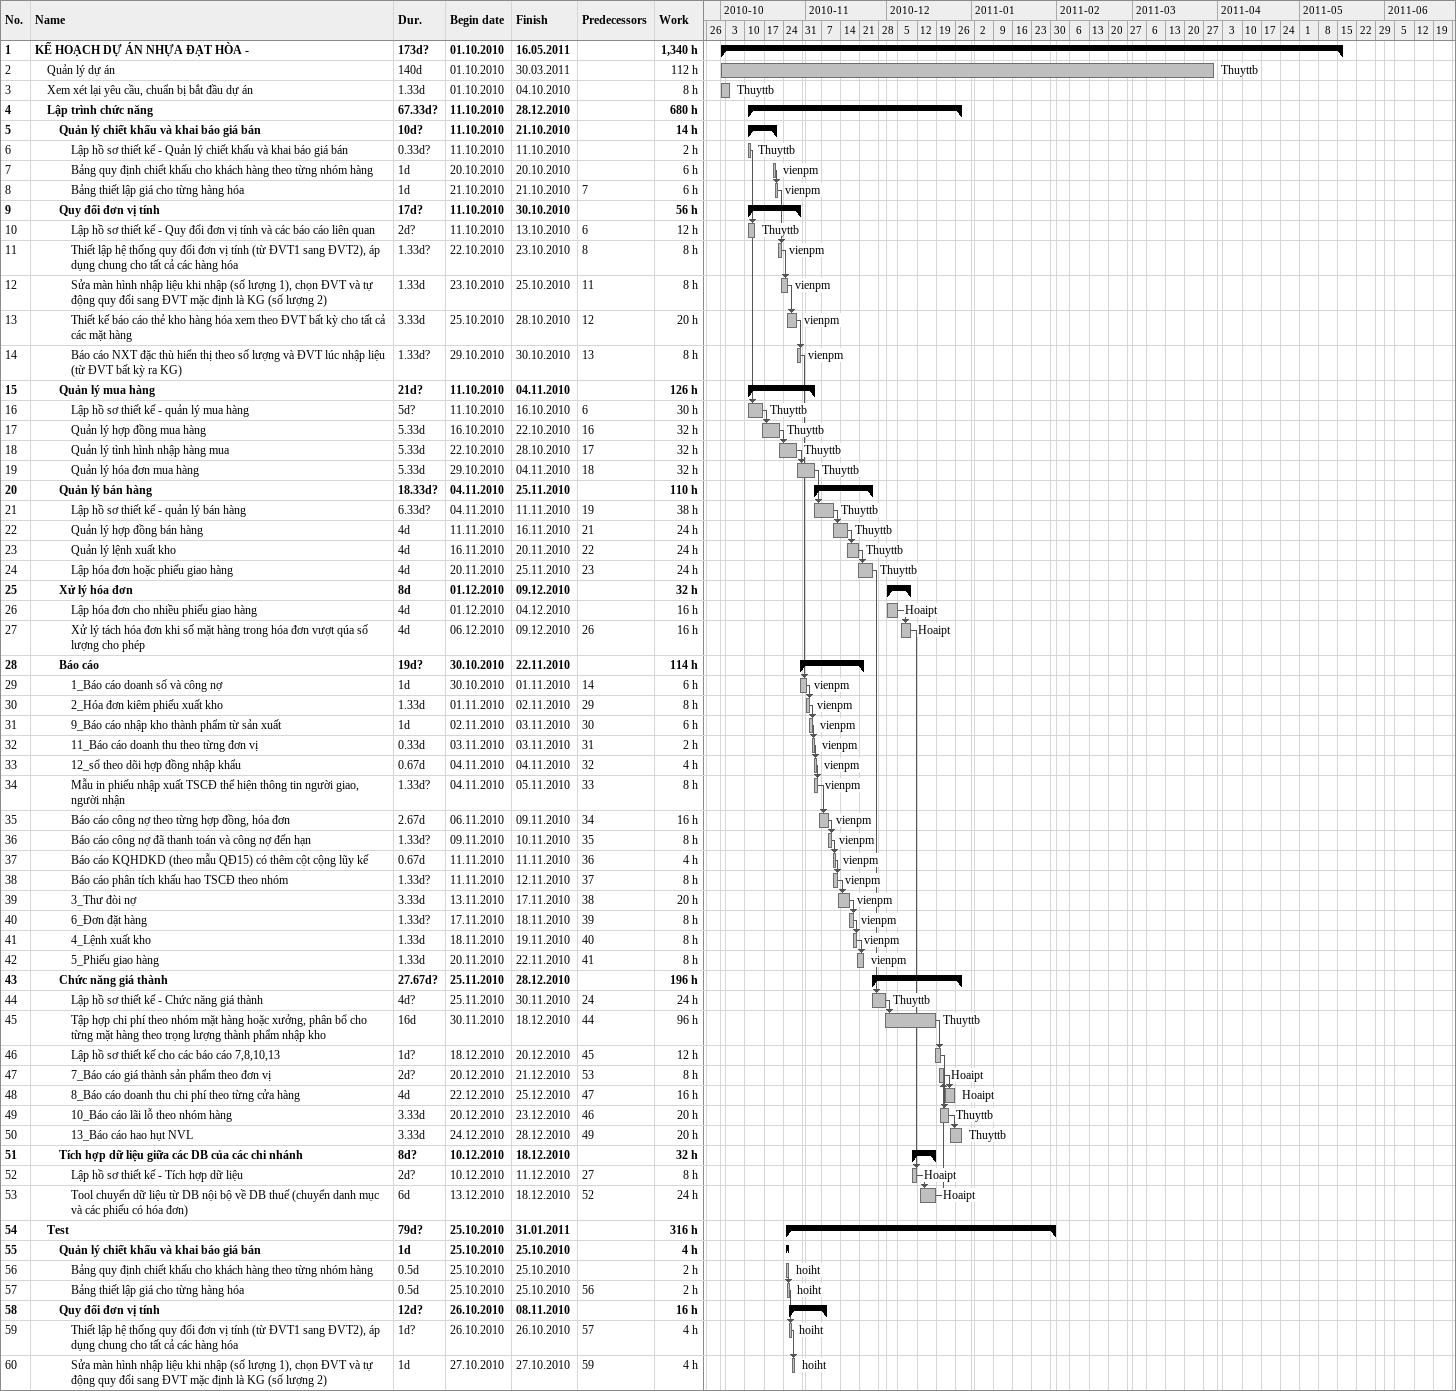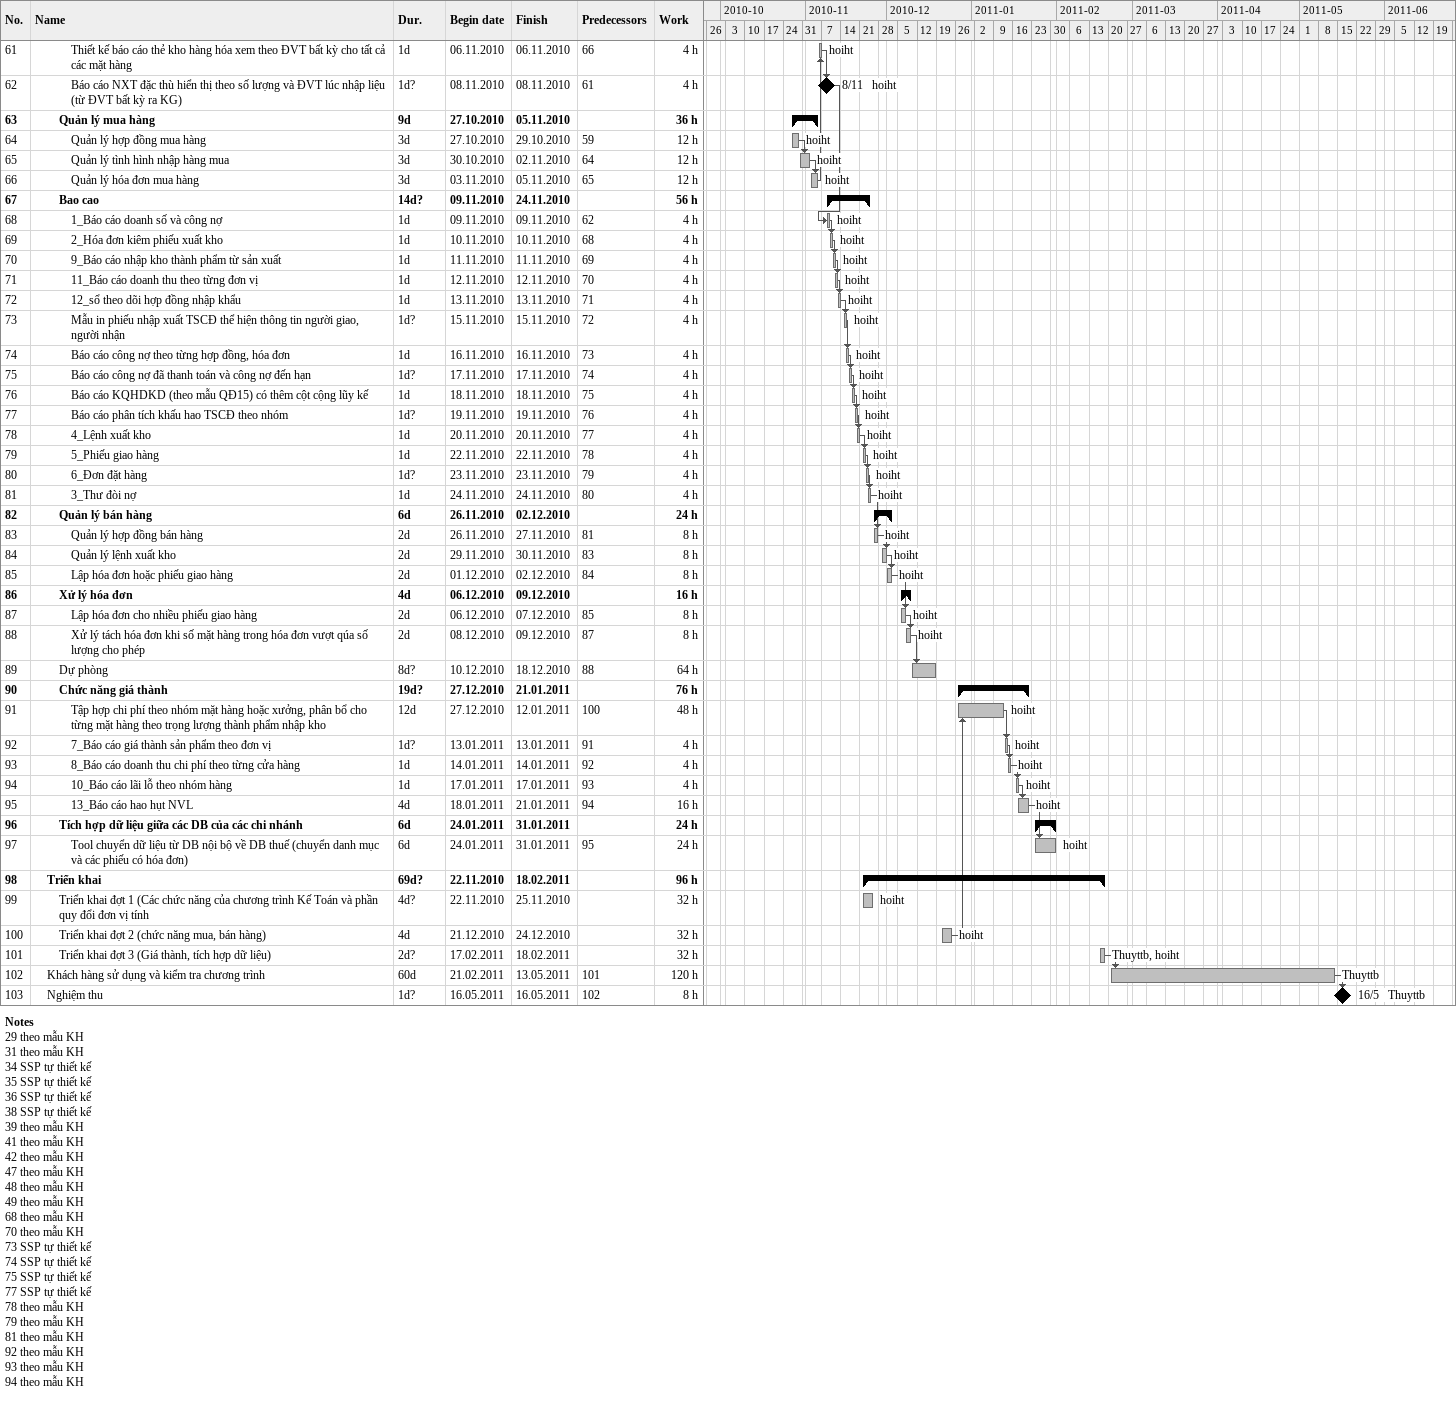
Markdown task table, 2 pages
| ID | Level | Task | Duration | Start | Finish | Predecessors | Resources | Work (h) |
|---|---|---|---|---|---|---|---|---|
| 1 | 1 | **KẾ HOẠCH DỰ ÁN NHỰA ĐẠT HÒA -** | 173d? | 2010-10-01 | 2011-05-16 |  |  | 1340 |
| 2 | 2 | Quản lý dự án | 140d | 2010-10-01 | 2011-03-30 |  | Thuyttb | 112 |
| 3 | 2 | Xem xét lại yêu cầu, chuẩn bị bắt đầu dự án | 1.33d | 2010-10-01 | 2010-10-04 |  | Thuyttb | 8 |
| 4 | 2 | **Lập trình chức năng** | 67.33d? | 2010-10-11 | 2010-12-28 |  |  | 680 |
| 5 | 3 | **Quản lý chiết khấu và khai báo giá bán** | 10d? | 2010-10-11 | 2010-10-21 |  |  | 14 |
| 6 | 4 | Lập hồ sơ thiết kế - Quản lý chiết khấu và khai báo giá bán | 0.33d? | 2010-10-11 | 2010-10-11 |  | Thuyttb | 2 |
| 7 | 4 | Bảng quy định chiết khấu cho khách hàng theo từng nhóm hàng | 1d | 2010-10-20 | 2010-10-20 |  | vienpm | 6 |
| 8 | 4 | Bảng thiết lập giá cho từng hàng hóa | 1d | 2010-10-21 | 2010-10-21 | 7 | vienpm | 6 |
| 9 | 3 | **Quy đổi đơn vị tính** | 17d? | 2010-10-11 | 2010-10-30 |  |  | 56 |
| 10 | 4 | Lập hồ sơ thiết kế - Quy đổi đơn vị tính và các báo cáo liên quan | 2d? | 2010-10-11 | 2010-10-13 | 6 | Thuyttb | 12 |
| 11 | 4 | Thiết lập hệ thống quy đổi đơn vị tính (từ ĐVT1 sang ĐVT2), áp dụng chung cho tất cả các hàng hóa | 1.33d? | 2010-10-22 | 2010-10-23 | 8 | vienpm | 8 |
| 12 | 4 | Sửa màn hình nhập liệu khi nhập (số lượng 1), chọn ĐVT và tự động quy đổi sang ĐVT mặc định là KG (số lượng 2) | 1.33d | 2010-10-23 | 2010-10-25 | 11 | vienpm | 8 |
| 13 | 4 | Thiết kế báo cáo thẻ kho hàng hóa xem theo ĐVT bất kỳ cho tất cả các mặt hàng | 3.33d | 2010-10-25 | 2010-10-28 | 12 | vienpm | 20 |
| 14 | 4 | Báo cáo NXT đặc thù hiển thị theo số lượng và ĐVT lúc nhập liệu (từ ĐVT bất kỳ ra KG) | 1.33d? | 2010-10-29 | 2010-10-30 | 13 | vienpm | 8 |
| 15 | 3 | **Quản lý mua hàng** | 21d? | 2010-10-11 | 2010-11-04 |  |  | 126 |
| 16 | 4 | Lập hồ sơ thiết kế - quản lý mua hàng | 5d? | 2010-10-11 | 2010-10-16 | 6 | Thuyttb | 30 |
| 17 | 4 | Quản lý hợp đồng mua hàng | 5.33d | 2010-10-16 | 2010-10-22 | 16 | Thuyttb | 32 |
| 18 | 4 | Quản lý tình hình nhập hàng mua | 5.33d | 2010-10-22 | 2010-10-28 | 17 | Thuyttb | 32 |
| 19 | 4 | Quản lý hóa đơn mua hàng | 5.33d | 2010-10-29 | 2010-11-04 | 18 | Thuyttb | 32 |
| 20 | 3 | **Quản lý bán hàng** | 18.33d? | 2010-11-04 | 2010-11-25 |  |  | 110 |
| 21 | 4 | Lập hồ sơ thiết kế - quản lý bán hàng | 6.33d? | 2010-11-04 | 2010-11-11 | 19 | Thuyttb | 38 |
| 22 | 4 | Quản lý hợp đồng bán hàng | 4d | 2010-11-11 | 2010-11-16 | 21 | Thuyttb | 24 |
| 23 | 4 | Quản lý lệnh xuất kho | 4d | 2010-11-16 | 2010-11-20 | 22 | Thuyttb | 24 |
| 24 | 4 | Lập hóa đơn hoặc phiếu giao hàng | 4d | 2010-11-20 | 2010-11-25 | 23 | Thuyttb | 24 |
| 25 | 3 | **Xử lý hóa đơn** | 8d | 2010-12-01 | 2010-12-09 |  |  | 32 |
| 26 | 4 | Lập hóa đơn cho nhiều phiếu giao hàng | 4d | 2010-12-01 | 2010-12-04 |  | Hoaipt | 16 |
| 27 | 4 | Xử lý tách hóa đơn khi số mặt hàng trong hóa đơn vượt qúa số lượng cho phép | 4d | 2010-12-06 | 2010-12-09 | 26 | Hoaipt | 16 |
| 28 | 3 | **Báo cáo** | 19d? | 2010-10-30 | 2010-11-22 |  |  | 114 |
| 29 | 4 | 1_Báo cáo doanh số và công nợ | 1d | 2010-10-30 | 2010-11-01 | 14 | vienpm | 6 |
| 30 | 4 | 2_Hóa đơn kiêm phiếu xuất kho | 1.33d | 2010-11-01 | 2010-11-02 | 29 | vienpm | 8 |
| 31 | 4 | 9_Báo cáo nhập kho thành phẩm từ sản xuất | 1d | 2010-11-02 | 2010-11-03 | 30 | vienpm | 6 |
| 32 | 4 | 11_Báo cáo doanh thu theo từng đơn vị | 0.33d | 2010-11-03 | 2010-11-03 | 31 | vienpm | 2 |
| 33 | 4 | 12_sổ theo dõi hợp đồng nhập khẩu | 0.67d | 2010-11-04 | 2010-11-04 | 32 | vienpm | 4 |
| 34 | 4 | Mẫu in phiếu nhập xuất TSCĐ thể hiện thông tin người giao, người nhận | 1.33d? | 2010-11-04 | 2010-11-05 | 33 | vienpm | 8 |
| 35 | 4 | Báo cáo công nợ theo từng hợp đồng, hóa đơn | 2.67d | 2010-11-06 | 2010-11-09 | 34 | vienpm | 16 |
| 36 | 4 | Báo cáo công nợ đã thanh toán và công nợ đến hạn | 1.33d? | 2010-11-09 | 2010-11-10 | 35 | vienpm | 8 |
| 37 | 4 | Báo cáo KQHDKD (theo mẫu QĐ15) có thêm cột cộng lũy kế | 0.67d | 2010-11-11 | 2010-11-11 | 36 | vienpm | 4 |
| 38 | 4 | Báo cáo phân tích khấu hao TSCĐ theo nhóm | 1.33d? | 2010-11-11 | 2010-11-12 | 37 | vienpm | 8 |
| 39 | 4 | 3_Thư đòi nợ | 3.33d | 2010-11-13 | 2010-11-17 | 38 | vienpm | 20 |
| 40 | 4 | 6_Đơn đặt hàng | 1.33d? | 2010-11-17 | 2010-11-18 | 39 | vienpm | 8 |
| 41 | 4 | 4_Lệnh xuất kho | 1.33d | 2010-11-18 | 2010-11-19 | 40 | vienpm | 8 |
| 42 | 4 | 5_Phiếu giao hàng | 1.33d | 2010-11-20 | 2010-11-22 | 41 | vienpm | 8 |
| 43 | 3 | **Chức năng giá thành** | 27.67d? | 2010-11-25 | 2010-12-28 |  |  | 196 |
| 44 | 4 | Lập hồ sơ thiết kế - Chức năng giá thành | 4d? | 2010-11-25 | 2010-11-30 | 24 | Thuyttb | 24 |
| 45 | 4 | Tập hợp chi phí theo nhóm mặt hàng hoặc xưởng, phân bổ cho từng mặt hàng theo trọng lượng thành phẩm nhập kho | 16d | 2010-11-30 | 2010-12-18 | 44 | Thuyttb | 96 |
| 46 | 4 | Lập hồ sơ thiết kế cho các báo cáo 7,8,10,13 | 1d? | 2010-12-18 | 2010-12-20 | 45 |  | 12 |
| 47 | 4 | 7_Báo cáo giá thành sản phẩm theo đơn vị | 2d? | 2010-12-20 | 2010-12-21 | 53 | Hoaipt | 8 |
| 48 | 4 | 8_Báo cáo doanh thu chi phí theo từng cửa hàng | 4d | 2010-12-22 | 2010-12-25 | 47 | Hoaipt | 16 |
| 49 | 4 | 10_Báo cáo lãi lỗ theo nhóm hàng | 3.33d | 2010-12-20 | 2010-12-23 | 46 | Thuyttb | 20 |
| 50 | 4 | 13_Báo cáo hao hụt NVL | 3.33d | 2010-12-24 | 2010-12-28 | 49 | Thuyttb | 20 |
| 51 | 3 | **Tích hợp dữ liệu giữa các DB của các chi nhánh** | 8d? | 2010-12-10 | 2010-12-18 |  |  | 32 |
| 52 | 4 | Lập hồ sơ thiết kế - Tích hợp dữ liệu | 2d? | 2010-12-10 | 2010-12-11 | 27 | Hoaipt | 8 |
| 53 | 4 | Tool chuyển dữ liệu từ DB nội bộ về DB thuế (chuyển danh mục và các phiếu có hóa đơn) | 6d | 2010-12-13 | 2010-12-18 | 52 | Hoaipt | 24 |
| 54 | 2 | **Test** | 79d? | 2010-10-25 | 2011-01-31 |  |  | 316 |
| 55 | 3 | **Quản lý chiết khấu và khai báo giá bán** | 1d | 2010-10-25 | 2010-10-25 |  |  | 4 |
| 56 | 4 | Bảng quy định chiết khấu cho khách hàng theo từng nhóm hàng | 0.5d | 2010-10-25 | 2010-10-25 |  | hoiht | 2 |
| 57 | 4 | Bảng thiết lập giá cho từng hàng hóa | 0.5d | 2010-10-25 | 2010-10-25 | 56 | hoiht | 2 |
| 58 | 3 | **Quy đổi đơn vị tính** | 12d? | 2010-10-26 | 2010-11-08 |  |  | 16 |
| 59 | 4 | Thiết lập hệ thống quy đổi đơn vị tính (từ ĐVT1 sang ĐVT2), áp dụng chung cho tất cả các hàng hóa | 1d? | 2010-10-26 | 2010-10-26 | 57 | hoiht | 4 |
| 60 | 4 | Sửa màn hình nhập liệu khi nhập (số lượng 1), chọn ĐVT và tự động quy đổi sang ĐVT mặc định là KG (số lượng 2) | 1d | 2010-10-27 | 2010-10-27 | 59 | hoiht | 4 |
| 61 | 4 | Thiết kế báo cáo thẻ kho hàng hóa xem theo ĐVT bất kỳ cho tất cả các mặt hàng | 1d | 2010-11-06 | 2010-11-06 | 66 | hoiht | 4 |
| 62 | 4 | Báo cáo NXT đặc thù hiển thị theo số lượng và ĐVT lúc nhập liệu (từ ĐVT bất kỳ ra KG) | 1d? | 2010-11-08 | 2010-11-08 | 61 | hoiht | 4 |
| 63 | 3 | **Quản lý mua hàng** | 9d | 2010-10-27 | 2010-11-05 |  |  | 36 |
| 64 | 4 | Quản lý hợp đồng mua hàng | 3d | 2010-10-27 | 2010-10-29 | 59 | hoiht | 12 |
| 65 | 4 | Quản lý tình hình nhập hàng mua | 3d | 2010-10-30 | 2010-11-02 | 64 | hoiht | 12 |
| 66 | 4 | Quản lý hóa đơn mua hàng | 3d | 2010-11-03 | 2010-11-05 | 65 | hoiht | 12 |
| 67 | 3 | **Bao cao** | 14d? | 2010-11-09 | 2010-11-24 |  |  | 56 |
| 68 | 4 | 1_Báo cáo doanh số và công nợ | 1d | 2010-11-09 | 2010-11-09 | 62 | hoiht | 4 |
| 69 | 4 | 2_Hóa đơn kiêm phiếu xuất kho | 1d | 2010-11-10 | 2010-11-10 | 68 | hoiht | 4 |
| 70 | 4 | 9_Báo cáo nhập kho thành phẩm từ sản xuất | 1d | 2010-11-11 | 2010-11-11 | 69 | hoiht | 4 |
| 71 | 4 | 11_Báo cáo doanh thu theo từng đơn vị | 1d | 2010-11-12 | 2010-11-12 | 70 | hoiht | 4 |
| 72 | 4 | 12_sổ theo dõi hợp đồng nhập khẩu | 1d | 2010-11-13 | 2010-11-13 | 71 | hoiht | 4 |
| 73 | 4 | Mẫu in phiếu nhập xuất TSCĐ thể hiện thông tin người giao, người nhận | 1d? | 2010-11-15 | 2010-11-15 | 72 | hoiht | 4 |
| 74 | 4 | Báo cáo công nợ theo từng hợp đồng, hóa đơn | 1d | 2010-11-16 | 2010-11-16 | 73 | hoiht | 4 |
| 75 | 4 | Báo cáo công nợ đã thanh toán và công nợ đến hạn | 1d? | 2010-11-17 | 2010-11-17 | 74 | hoiht | 4 |
| 76 | 4 | Báo cáo KQHDKD (theo mẫu QĐ15) có thêm cột cộng lũy kế | 1d | 2010-11-18 | 2010-11-18 | 75 | hoiht | 4 |
| 77 | 4 | Báo cáo phân tích khấu hao TSCĐ theo nhóm | 1d? | 2010-11-19 | 2010-11-19 | 76 | hoiht | 4 |
| 78 | 4 | 4_Lệnh xuất kho | 1d | 2010-11-20 | 2010-11-20 | 77 | hoiht | 4 |
| 79 | 4 | 5_Phiếu giao hàng | 1d | 2010-11-22 | 2010-11-22 | 78 | hoiht | 4 |
| 80 | 4 | 6_Đơn đặt hàng | 1d? | 2010-11-23 | 2010-11-23 | 79 | hoiht | 4 |
| 81 | 4 | 3_Thư đòi nợ | 1d | 2010-11-24 | 2010-11-24 | 80 | hoiht | 4 |
| 82 | 3 | **Quản lý bán hàng** | 6d | 2010-11-26 | 2010-12-02 |  |  | 24 |
| 83 | 4 | Quản lý hợp đồng bán hàng | 2d | 2010-11-26 | 2010-11-27 | 81 | hoiht | 8 |
| 84 | 4 | Quản lý lệnh xuất kho | 2d | 2010-11-29 | 2010-11-30 | 83 | hoiht | 8 |
| 85 | 4 | Lập hóa đơn hoặc phiếu giao hàng | 2d | 2010-12-01 | 2010-12-02 | 84 | hoiht | 8 |
| 86 | 3 | **Xử lý hóa đơn** | 4d | 2010-12-06 | 2010-12-09 |  |  | 16 |
| 87 | 4 | Lập hóa đơn cho nhiều phiếu giao hàng | 2d | 2010-12-06 | 2010-12-07 | 85 | hoiht | 8 |
| 88 | 4 | Xử lý tách hóa đơn khi số mặt hàng trong hóa đơn vượt qúa số lượng cho phép | 2d | 2010-12-08 | 2010-12-09 | 87 | hoiht | 8 |
| 89 | 3 | Dự phòng | 8d? | 2010-12-10 | 2010-12-18 | 88 |  | 64 |
| 90 | 3 | **Chức năng giá thành** | 19d? | 2010-12-27 | 2011-01-21 |  |  | 76 |
| 91 | 4 | Tập hợp chi phí theo nhóm mặt hàng hoặc xưởng, phân bổ cho từng mặt hàng theo trọng lượng thành phẩm nhập kho | 12d | 2010-12-27 | 2011-01-12 | 100 | hoiht | 48 |
| 92 | 4 | 7_Báo cáo giá thành sản phẩm theo đơn vị | 1d? | 2011-01-13 | 2011-01-13 | 91 | hoiht | 4 |
| 93 | 4 | 8_Báo cáo doanh thu chi phí theo từng cửa hàng | 1d | 2011-01-14 | 2011-01-14 | 92 | hoiht | 4 |
| 94 | 4 | 10_Báo cáo lãi lỗ theo nhóm hàng | 1d | 2011-01-17 | 2011-01-17 | 93 | hoiht | 4 |
| 95 | 4 | 13_Báo cáo hao hụt NVL | 4d | 2011-01-18 | 2011-01-21 | 94 | hoiht | 16 |
| 96 | 3 | **Tích hợp dữ liệu giữa các DB của các chi nhánh** | 6d | 2011-01-24 | 2011-01-31 |  |  | 24 |
| 97 | 4 | Tool chuyển dữ liệu từ DB nội bộ về DB thuế (chuyển danh mục và các phiếu có hóa đơn) | 6d | 2011-01-24 | 2011-01-31 | 95 | hoiht | 24 |
| 98 | 2 | **Triển khai** | 69d? | 2010-11-22 | 2011-02-18 |  |  | 96 |
| 99 | 3 | Triển khai đợt 1 (Các chức năng của chương trình Kế Toán và phần quy đổi đơn vị tính | 4d? | 2010-11-22 | 2010-11-25 |  | hoiht | 32 |
| 100 | 3 | Triển khai đợt 2 (chức năng mua, bán hàng) | 4d | 2010-12-21 | 2010-12-24 |  | hoiht | 32 |
| 101 | 3 | Triển khai đợt 3 (Giá thành, tích hợp dữ liệu) | 2d? | 2011-02-17 | 2011-02-18 |  | Thuyttb, hoiht | 32 |
| 102 | 2 | Khách hàng sử dụng và kiểm tra chương trình | 60d | 2011-02-21 | 2011-05-13 | 101 | Thuyttb | 120 |
| 103 | 2 | Nghiệm thu | 1d? | 2011-05-16 | 2011-05-16 | 102 | Thuyttb | 8 |

Notes
- 29: theo mẫu KH
- 31: theo mẫu KH
- 34: SSP tự thiết kế
- 35: SSP tự thiết kế
- 36: SSP tự thiết kế
- 38: SSP tự thiết kế
- 39: theo mẫu KH
- 41: theo mẫu KH
- 42: theo mẫu KH
- 47: theo mẫu KH
- 48: theo mẫu KH
- 49: theo mẫu KH
- 68: theo mẫu KH
- 70: theo mẫu KH
- 73: SSP tự thiết kế
- 74: SSP tự thiết kế
- 75: SSP tự thiết kế
- 77: SSP tự thiết kế
- 78: theo mẫu KH
- 79: theo mẫu KH
- 81: theo mẫu KH
- 92: theo mẫu KH
- 93: theo mẫu KH
- 94: theo mẫu KH
